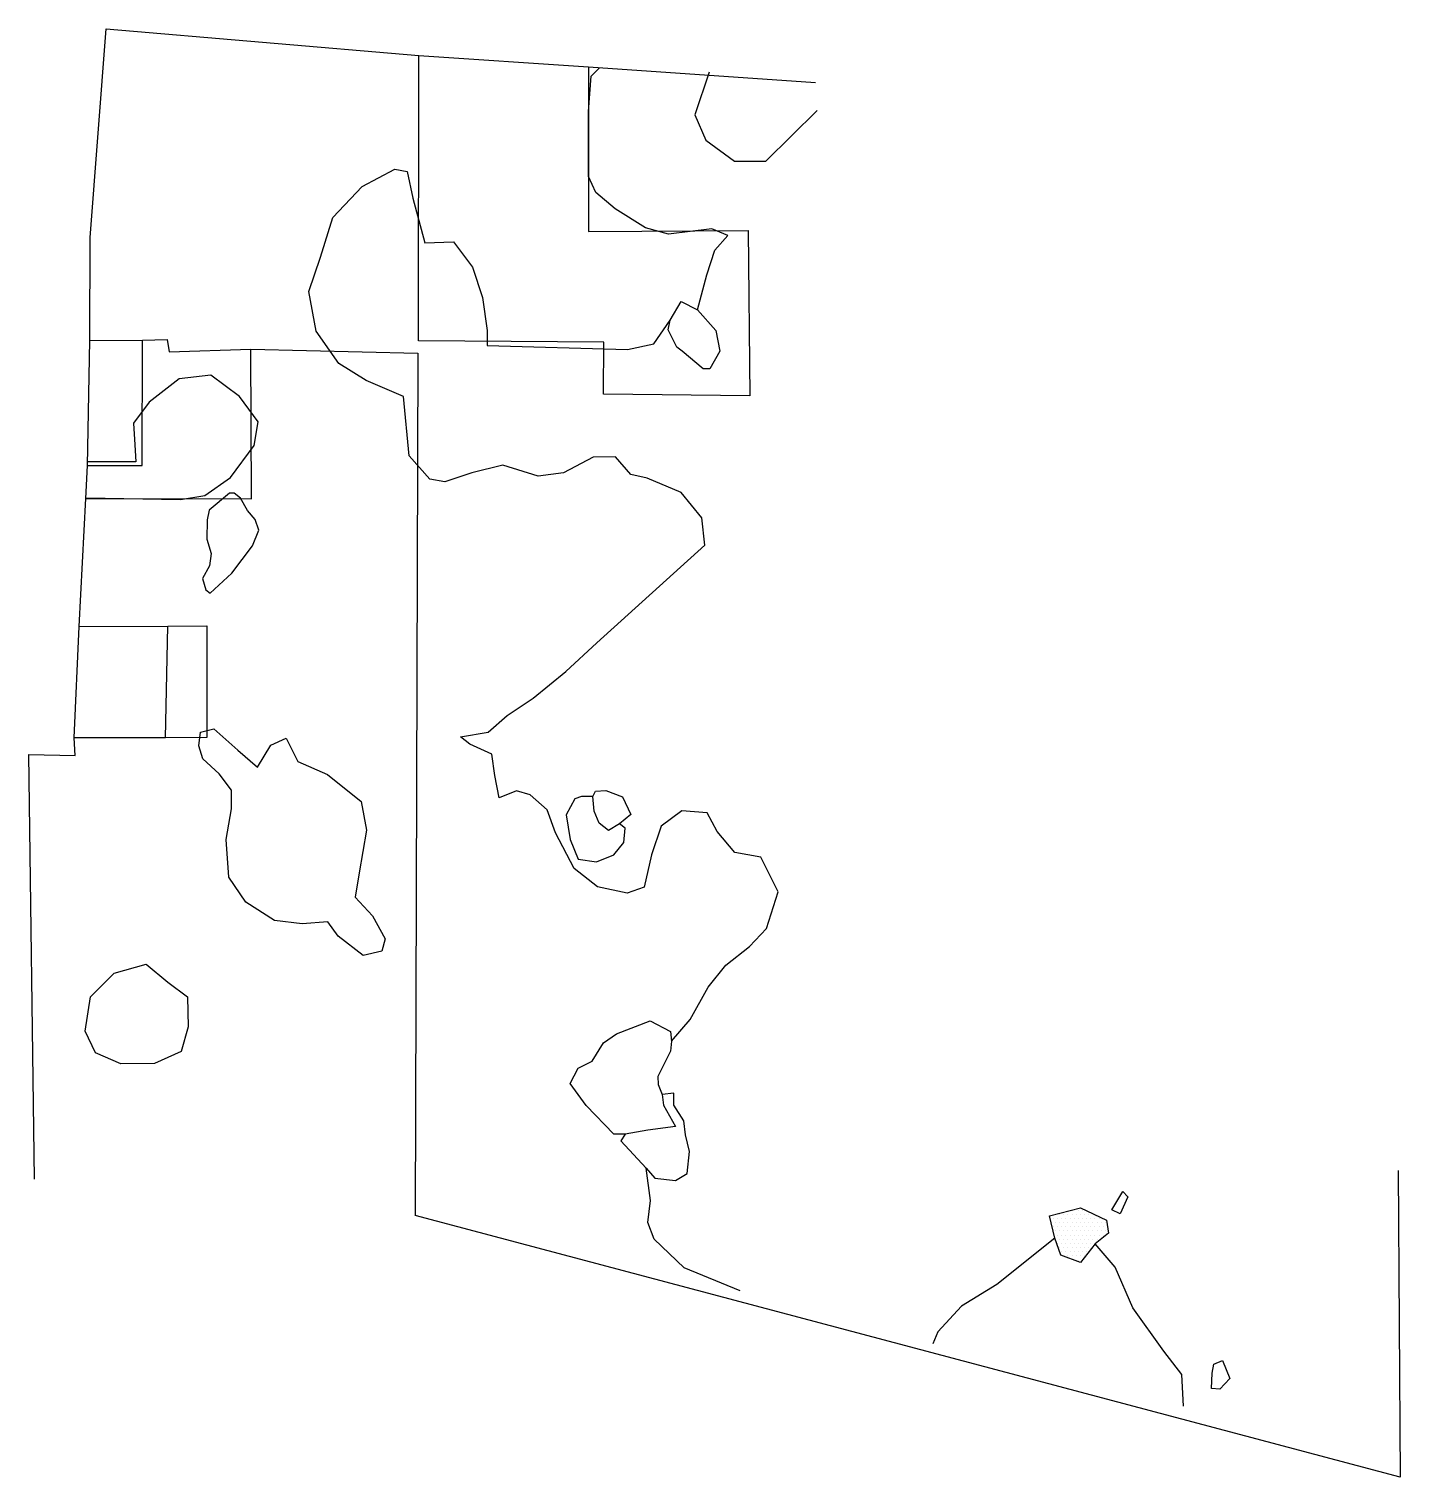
# Model space of a CAD drawing. Header units: metres. Extents: x 3.83 to 7.95, y -17.33 to -12.97.
import ezdxf

# ---------------------------------------------------------------- set-up
doc = ezdxf.new("R2010")
doc.units = ezdxf.units.M
doc.header["$LTSCALE"] = 25
doc.header["$MEASUREMENT"] = 0
doc.linetypes.add('STRICHPUNKTX2', pattern=[2, 1, -0.5, 0, -0.5])
doc.layers.get('0').update_dxf_attribs({"linetype": 'CONTINUOUS'})
for name, color, linetype in [('BEFUND', 1, 'CONTINUOUS'), ('GRABUNGSGRENZE', 3, 'STRICHPUNKTX2'), ('STEINE', 4, 'CONTINUOUS'), ('STEINESCHRAFF', 4, 'CONTINUOUS')]:
    doc.layers.add(name, color=color, linetype=linetype)

# ---------------------------------------------------------------- blocks, each defined once
blk = doc.blocks.new('*X1')
at = {"color": 0}
for p, q in [((691.25, -1655), (691.25, -1655)), ((691.875, -1653.75), (691.875, -1653.75)), ((692.5, -1655), (692.5, -1655)), ((693.125, -1653.75), (693.125, -1653.75)), ((693.75, -1655), (693.75, -1655)), ((694.375, -1653.75), (694.375, -1653.75)), ((695, -1655), (695, -1655)), ((695.625, -1653.75), (695.625, -1653.75)), ((696.25, -1655), (696.25, -1655)), ((696.875, -1653.75), (696.875, -1653.75)), ((697.5, -1652.5), (697.5, -1652.5)), ((697.5, -1655), (697.5, -1655)), ((698.125, -1653.75), (698.125, -1653.75)), ((698.75, -1652.5), (698.75, -1652.5)), ((698.75, -1655), (698.75, -1655)), ((699.375, -1653.75), (699.375, -1653.75)), ((700, -1652.5), (700, -1652.5)), ((700, -1655), (700, -1655)), ((700.625, -1653.75), (700.625, -1653.75)), ((701.25, -1655), (701.25, -1655)), ((701.875, -1653.75), (701.875, -1653.75)), ((702.5, -1655), (702.5, -1655)), ((703.125, -1653.75), (703.125, -1653.75)), ((703.75, -1655), (703.75, -1655)), ((705, -1655), (705, -1655)), ((690.625, -1656.25), (690.625, -1656.25)), ((691.25, -1657.5), (691.25, -1657.5)), ((691.875, -1656.25), (691.875, -1656.25)), ((691.875, -1658.75), (691.875, -1658.75)), ((692.5, -1657.5), (692.5, -1657.5)), ((692.5, -1660), (692.5, -1660)), ((693.125, -1656.25), (693.125, -1656.25)), ((693.125, -1658.75), (693.125, -1658.75)), ((693.75, -1657.5), (693.75, -1657.5)), ((693.75, -1660), (693.75, -1660)), ((694.375, -1656.25), (694.375, -1656.25)), ((694.375, -1658.75), (694.375, -1658.75)), ((695, -1657.5), (695, -1657.5)), ((695, -1660), (695, -1660)), ((695.625, -1656.25), (695.625, -1656.25)), ((695.625, -1658.75), (695.625, -1658.75)), ((696.25, -1657.5), (696.25, -1657.5)), ((696.25, -1660), (696.25, -1660)), ((696.875, -1656.25), (696.875, -1656.25)), ((696.875, -1658.75), (696.875, -1658.75)), ((697.5, -1657.5), (697.5, -1657.5)), ((697.5, -1660), (697.5, -1660)), ((698.125, -1656.25), (698.125, -1656.25)), ((698.125, -1658.75), (698.125, -1658.75)), ((698.75, -1657.5), (698.75, -1657.5)), ((698.75, -1660), (698.75, -1660)), ((699.375, -1656.25), (699.375, -1656.25)), ((699.375, -1658.75), (699.375, -1658.75)), ((700, -1657.5), (700, -1657.5)), ((700, -1660), (700, -1660)), ((700.625, -1656.25), (700.625, -1656.25)), ((700.625, -1658.75), (700.625, -1658.75)), ((701.25, -1657.5), (701.25, -1657.5)), ((701.25, -1660), (701.25, -1660)), ((701.875, -1656.25), (701.875, -1656.25)), ((701.875, -1658.75), (701.875, -1658.75)), ((702.5, -1657.5), (702.5, -1657.5)), ((702.5, -1660), (702.5, -1660)), ((703.125, -1656.25), (703.125, -1656.25)), ((703.125, -1658.75), (703.125, -1658.75)), ((703.75, -1657.5), (703.75, -1657.5)), ((703.75, -1660), (703.75, -1660)), ((704.375, -1656.25), (704.375, -1656.25)), ((704.375, -1658.75), (704.375, -1658.75)), ((705, -1657.5), (705, -1657.5)), ((705, -1660), (705, -1660)), ((705.625, -1656.25), (705.625, -1656.25)), ((705.625, -1658.75), (705.625, -1658.75)), ((706.25, -1657.5), (706.25, -1657.5)), ((706.25, -1660), (706.25, -1660)), ((706.875, -1656.25), (706.875, -1656.25)), ((706.875, -1658.75), (706.875, -1658.75)), ((707.5, -1657.5), (707.5, -1657.5)), ((691.875, -1661.25), (691.875, -1661.25)), ((692.5, -1662.5), (692.5, -1662.5)), ((693.125, -1661.25), (693.125, -1661.25)), ((693.125, -1663.75), (693.125, -1663.75)), ((693.75, -1662.5), (693.75, -1662.5)), ((694.375, -1661.25), (694.375, -1661.25)), ((694.375, -1663.75), (694.375, -1663.75)), ((695, -1662.5), (695, -1662.5)), ((695.625, -1661.25), (695.625, -1661.25)), ((695.625, -1663.75), (695.625, -1663.75)), ((696.25, -1662.5), (696.25, -1662.5)), ((696.875, -1661.25), (696.875, -1661.25)), ((696.875, -1663.75), (696.875, -1663.75)), ((697.5, -1662.5), (697.5, -1662.5)), ((698.125, -1661.25), (698.125, -1661.25)), ((698.125, -1663.75), (698.125, -1663.75)), ((698.75, -1662.5), (698.75, -1662.5)), ((699.375, -1661.25), (699.375, -1661.25)), ((699.375, -1663.75), (699.375, -1663.75)), ((700, -1662.5), (700, -1662.5)), ((700.625, -1661.25), (700.625, -1661.25)), ((700.625, -1663.75), (700.625, -1663.75)), ((701.25, -1662.5), (701.25, -1662.5)), ((701.875, -1661.25), (701.875, -1661.25)), ((701.875, -1663.75), (701.875, -1663.75)), ((702.5, -1662.5), (702.5, -1662.5)), ((703.125, -1661.25), (703.125, -1661.25)), ((703.75, -1662.5), (703.75, -1662.5)), ((704.375, -1661.25), (704.375, -1661.25)), ((693.75, -1665), (693.75, -1665)), ((694.375, -1666.25), (694.375, -1666.25)), ((695, -1665), (695, -1665)), ((695.625, -1666.25), (695.625, -1666.25)), ((696.25, -1665), (696.25, -1665)), ((696.875, -1666.25), (696.875, -1666.25)), ((697.5, -1665), (697.5, -1665)), ((697.5, -1667.5), (697.5, -1667.5)), ((698.125, -1666.25), (698.125, -1666.25)), ((698.75, -1665), (698.75, -1665)), ((698.75, -1667.5), (698.75, -1667.5)), ((699.375, -1666.25), (699.375, -1666.25)), ((700, -1665), (700, -1665)), ((700.625, -1666.25), (700.625, -1666.25)), ((701.25, -1665), (701.25, -1665))]:
    blk.add_line(p, q, dxfattribs=at)

msp = doc.modelspace()

# ---------------------------------------------------------------- linework, layer by layer
at = {"layer": 'BEFUND'}
for points in [[(5.842, -13.8159), (5.8698, -13.7097), (5.894, -13.6354), (5.9334, -13.5918), (5.8846, -13.5718), (5.7542, -13.5876), (5.6856, -13.5685), (5.5947, -13.5112), (5.5363, -13.4621), (5.5141, -13.4137), (5.5143, -13.2187), (5.5223, -13.1118), (5.5468, -13.0875)], [(5.8766, -13.0999), (5.8339, -13.229), (5.8672, -13.305), (5.953, -13.3679), (6.0477, -13.3677), (6.202, -13.2156)], [(4.975, -14.2552), (4.9574, -14.0765), (4.8455, -14.0277), (4.7633, -13.9765), (4.6944, -13.8795), (4.6724, -13.7598), (4.7084, -13.6566), (4.745, -13.5376), (4.8329, -13.4438), (4.9313, -13.3917), (4.9689, -13.399), (4.986, -13.479), (5.0221, -13.6135), (5.1082, -13.6112), (5.1649, -13.6868), (5.1951, -13.778), (5.2095, -13.8773)], [(5.2095, -13.8773), (5.2094, -13.9226), (5.6313, -13.9353), (5.7108, -13.9178), (5.7599, -13.8467)], [(4.0034, -14.3815), (4.2864, -14.3861), (4.3602, -14.3746), (4.4368, -14.3199), (4.5089, -14.224), (4.5203, -14.1523), (4.4641, -14.0762), (4.3778, -14.0123), (4.2826, -14.0231), (4.1927, -14.0936), (4.1452, -14.1565), (4.149, -14.2217), (4.1529, -14.2726), (4.0058, -14.2731)], [(5.7633, -16.0162), (5.8196, -15.9508), (5.8739, -15.8537), (5.927, -15.7872), (5.998, -15.7315), (6.0496, -15.6777), (6.0841, -15.5674), (6.0326, -15.4628), (5.9537, -15.4488), (5.9015, -15.3855), (5.8707, -15.3294), (5.7943, -15.323), (5.7326, -15.3696), (5.7038, -15.4556), (5.681, -15.5527), (5.63, -15.5708), (5.541, -15.5522), (5.471, -15.497), (5.4149, -15.3894), (5.3902, -15.3206), (5.3384, -15.2751), (5.2977, -15.2627), (5.2452, -15.2839), (5.2327, -15.2172), (5.2233, -15.1525), (5.1572, -15.1222), (5.1293, -15.1002), (5.2118, -15.0868), (5.269, -15.0366), (5.3481, -14.9839), (5.4456, -14.9039), (5.5391, -14.8177), (5.8639, -14.5241), (5.8545, -14.4416), (5.7932, -14.365), (5.6905, -14.3219), (5.6417, -14.311), (5.5955, -14.2579), (5.5284, -14.2587), (5.4391, -14.3062), (5.3627, -14.3161), (5.2559, -14.2832), (5.1627, -14.3063), (5.0822, -14.3335), (5.0369, -14.3252), (4.975, -14.2552)], [(4.44, -15.2612), (4.403, -15.2117), (4.3538, -15.1672), (4.3422, -15.1274), (4.347, -15.0862), (4.3872, -15.0762), (4.4593, -15.1411), (4.5186, -15.1922), (4.5586, -15.1257), (4.6045, -15.105), (4.6394, -15.1743), (4.7293, -15.2138), (4.8303, -15.2951), (4.8463, -15.3812), (4.8245, -15.5094), (4.812, -15.5827), (4.8642, -15.6389), (4.9026, -15.7087), (4.8928, -15.7459), (4.8363, -15.7589), (4.7612, -15.7006), (4.7303, -15.6577), (4.6529, -15.6636), (4.5694, -15.6536), (4.4836, -15.5978), (4.4325, -15.5233), (4.4242, -15.4092), (4.4403, -15.3172), (4.44, -15.2612)], [(4.0315, -16.0518), (4.0001, -15.9865), (4.0158, -15.8832), (4.0878, -15.8117), (4.1831, -15.7846), (4.2491, -15.8393), (4.308, -15.8832), (4.3102, -15.9728), (4.2891, -16.0476), (4.209, -16.084), (4.1072, -16.0846), (4.0315, -16.0518)], [(5.7007, -16.4955), (5.6871, -16.3987)], [(5.9705, -16.768), (5.8022, -16.6981), (5.7112, -16.612), (5.6924, -16.5626), (5.7007, -16.4955)], [(6.917, -16.609), (6.7418, -16.7492), (6.6364, -16.8142), (6.5651, -16.8914), (6.5651, -16.8914), (6.5493, -16.927)], [(7.3035, -17.1147), (7.2991, -17.0195), (7.2447, -16.9498), (7.1518, -16.8189), (7.098, -16.6967), (7.0381, -16.6259)]]:
    msp.add_lwpolyline(points, dxfattribs=at)
at = {"layer": 'GRABUNGSGRENZE', "flags": 128}
for points in [[(3.8479, -16.4319), (3.8311, -15.1536), (3.97, -15.1567), (3.9667, -15.1037), (3.9821, -14.7688), (4.0023, -14.3835), (4.0073, -14.2838), (4.0137, -13.9076), (4.0153, -13.5976), (4.0634, -12.9702), (5.0033, -13.0499), (5.5137, -13.0843), (6.1967, -13.1315)], [(5.5137, -13.0843), (5.514, -13.5801), (5.9945, -13.5767), (5.9989, -14.0746), (5.5591, -14.0689), (5.5601, -13.9132), (5.0022, -13.9091), (5.0033, -13.0499)], [(4.0023, -14.3835), (4.5007, -14.3838), (4.4987, -13.9338)], [(4.0073, -14.2838), (4.1717, -14.2844), (4.173, -13.9072)], [(4.0137, -13.9076), (4.173, -13.9072), (4.2469, -13.9044), (4.2528, -13.9421), (4.4987, -13.9338), (5.0006, -13.9458), (4.9924, -16.5414)], [(3.9821, -14.7688), (4.2483, -14.7672), (4.3664, -14.7666), (4.3657, -15.1026), (4.242, -15.1037), (3.9667, -15.1037)], [(4.242, -15.1037), (4.2483, -14.7672)], [(7.949, -16.4053), (7.955, -17.3282), (4.9924, -16.5414)]]:
    msp.add_lwpolyline(points, dxfattribs=at)
at = {"layer": 'STEINE'}
for points in [[(5.7599, -13.8467), (5.7927, -13.7903), (5.842, -13.8159), (5.8972, -13.8772), (5.9092, -13.9394), (5.8785, -13.9927), (5.8592, -13.9932), (5.7962, -13.94), (5.78, -13.9282), (5.7532, -13.8757), (5.7599, -13.8467)], [(4.4346, -14.3673), (4.3733, -14.4185), (4.3666, -14.447), (4.3658, -14.506), (4.3794, -14.5483), (4.3737, -14.5854), (4.3527, -14.624), (4.3633, -14.6577), (4.3765, -14.6684), (4.4408, -14.6076), (4.5032, -14.5258), (4.5227, -14.4786), (4.5111, -14.4465), (4.4883, -14.4194), (4.4671, -14.3822), (4.4478, -14.3673), (4.4346, -14.3673)], [(5.5272, -15.2803), (5.4931, -15.2802), (5.4727, -15.2873), (5.4466, -15.335), (5.4591, -15.4094), (5.4828, -15.4685), (5.5382, -15.4763), (5.5907, -15.4552), (5.6199, -15.4186), (5.6241, -15.3754), (5.6069, -15.3626)], [(5.6069, -15.3626), (5.5742, -15.3828), (5.5463, -15.3603), (5.5312, -15.3241), (5.5272, -15.2803), (5.5354, -15.2641), (5.5665, -15.2621), (5.6168, -15.2807), (5.6416, -15.3342), (5.6069, -15.3626)], [(5.7358, -16.177), (5.7392, -16.2091), (5.7762, -16.2728), (5.6921, -16.2842), (5.6244, -16.2962), (5.5903, -16.2961), (5.5071, -16.2103), (5.4585, -16.1439), (5.4826, -16.0972), (5.5254, -16.0765), (5.5592, -16.0216), (5.5985, -15.9948), (5.6994, -15.9554), (5.7609, -15.9877), (5.7633, -16.0162), (5.7602, -16.0468), (5.7222, -16.1225), (5.7237, -16.1469), (5.7358, -16.177)], [(5.6244, -16.2962), (5.6111, -16.316), (5.6871, -16.3987), (5.7135, -16.4289), (5.7761, -16.4357), (5.8113, -16.4145), (5.8181, -16.3488), (5.8056, -16.2979), (5.8012, -16.2561), (5.7703, -16.2092)], [(5.7703, -16.2092), (5.7704, -16.1725), (5.7358, -16.177)], [(7.1217, -16.4688), (7.1359, -16.4846), (7.113, -16.536), (7.0885, -16.5242), (7.1217, -16.4688)], [(6.917, -16.609), (6.9008, -16.5418), (6.9939, -16.5175), (7.0717, -16.5552), (7.0783, -16.5944), (7.0381, -16.6259), (6.9937, -16.6823), (6.9347, -16.6604), (6.917, -16.609)], [(7.4207, -16.9775), (7.443, -17.0319), (7.4125, -17.0639), (7.3875, -17.0619), (7.3901, -17.0156), (7.3947, -16.9886), (7.4207, -16.9775)]]:
    msp.add_lwpolyline(points, dxfattribs=at)

# ---------------------------------------------------------------- block references
at = {"layer": 'STEINESCHRAFF', "xscale": 0.01, "yscale": 0.01, "zscale": 0.01}
msp.add_blockref('*X1', (0, 0), dxfattribs=at)

doc.saveas('drawing.dxf')
